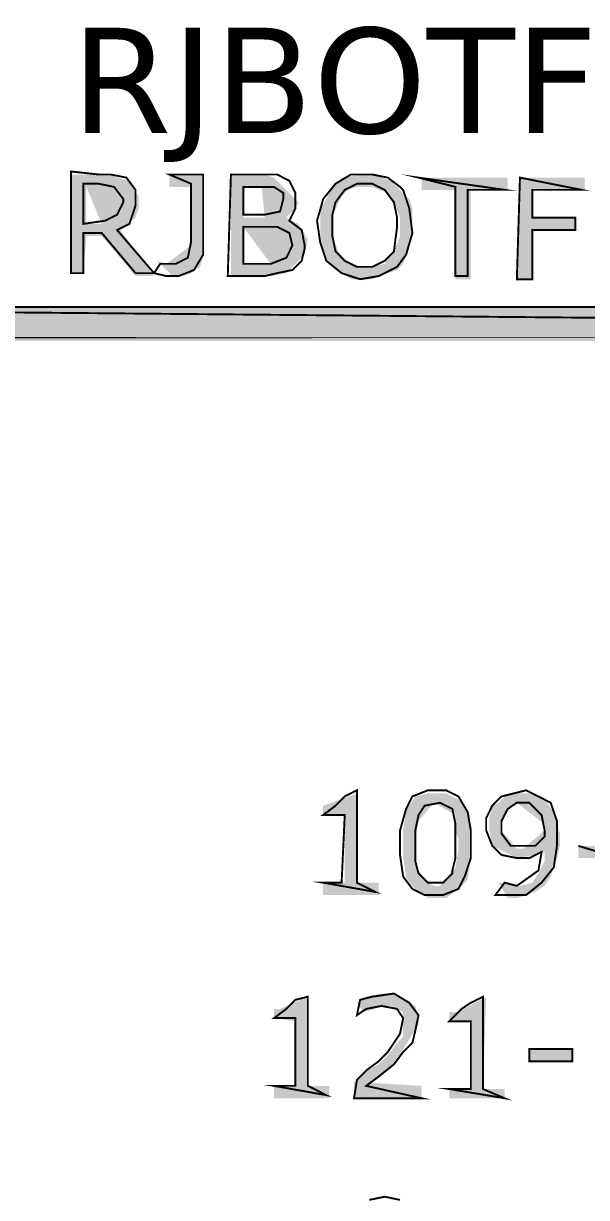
# Model space of a CAD drawing. Header units: millimetres. Extents: x 688550 to 690417, y 7458888 to 7459543.
# Drawn here: x 690288.93 to 690302.5, y 7459190.39 to 7459218.64 of the extents above; entities that cross this region are included whole.
import ezdxf
from ezdxf.enums import TextEntityAlignment as Align

# ---------------------------------------------------------------- set-up
doc = ezdxf.new("R2010")
doc.units = ezdxf.units.MM
doc.header["$LTSCALE"] = 3
doc.header["$MEASUREMENT"] = 0
doc.layers.add('H', color=7, linetype='Continuous')
doc.layers.add('P', color=7, linetype='Continuous')
doc.layers.add('Texto_Cabos', color=1, linetype='Continuous', lineweight=20)
doc.styles.add('siredit', font='verdana.ttf')

msp = doc.modelspace()

# ---------------------------------------------------------------- hatches: boundary and pattern name
at = {"layer": 'H', "linetype": 'Continuous'}
for color, points in [(256, [(690291.635, 7459212.562), (690290.821, 7459213.524), (690290.451, 7459213.524), (690290.451, 7459213.818), (690290.821, 7459213.818), (690290.451, 7459214.708), (690290.451, 7459213.818), (690290.451, 7459213.524), (690290.375, 7459212.633), (690290.081, 7459212.633), (690290.081, 7459215.006), (690290.749, 7459215.006), (690291.043, 7459215.006), (690291.19, 7459214.931), (690291.488, 7459214.855), (690291.711, 7459214.485), (690291.711, 7459214.191), (690291.635, 7459213.969), (690291.266, 7459213.671), (690292.081, 7459212.562), (690291.635, 7459212.562)]), (256, [(690292.748, 7459212.562), (690292.526, 7459212.562), (690292.156, 7459212.931), (690292.379, 7459212.856), (690292.971, 7459213.301), (690292.971, 7459214.708), (690292.45, 7459214.708), (690292.45, 7459215.006), (690293.265, 7459215.006), (690293.265, 7459213.225), (690293.265, 7459213.078), (690293.194, 7459212.784), (690292.971, 7459212.633), (690292.748, 7459212.562)]), (256, [(690294.748, 7459212.562), (690293.933, 7459212.562), (690293.933, 7459215.006), (690294.748, 7459215.006), (690294.672, 7459214.708), (690294.231, 7459214.708), (690294.231, 7459213.969), (690294.748, 7459213.969), (690294.672, 7459214.708), (690294.748, 7459215.006), (690294.97, 7459214.931), (690295.562, 7459214.338), (690295.487, 7459214.191), (690295.268, 7459213.969), (690295.562, 7459213.818), (690295.785, 7459213.448), (690295.709, 7459213.078), (690295.268, 7459212.633), (690294.895, 7459212.562), (690294.895, 7459212.856), (690294.231, 7459213.746), (690294.231, 7459212.856), (690294.895, 7459212.856), (690294.895, 7459212.562), (690294.748, 7459212.562)]), (256, [(690297.045, 7459212.486), (690296.822, 7459212.486), (690296.6, 7459212.633), (690296.453, 7459212.709), (690296.155, 7459213.078), (690296.083, 7459213.599), (690296.083, 7459213.893), (690296.083, 7459214.191), (690296.23, 7459214.414), (690296.302, 7459214.561), (690296.6, 7459214.931), (690297.045, 7459215.006), (690297.339, 7459215.006), (690297.339, 7459214.708), (690296.969, 7459214.708), (690296.747, 7459214.637), (690296.6, 7459214.485), (690296.524, 7459214.338), (690296.377, 7459213.969), (690296.377, 7459213.524), (690296.524, 7459213.154), (690296.6, 7459213.003), (690296.747, 7459212.856), (690296.969, 7459212.784), (690297.339, 7459212.784), (690297.637, 7459212.856), (690297.713, 7459213.003), (690297.86, 7459213.154), (690298.007, 7459213.524), (690298.007, 7459213.746), (690298.007, 7459213.969), (690297.86, 7459214.338), (690297.784, 7459214.485), (690297.713, 7459214.561), (690297.339, 7459214.708), (690297.339, 7459215.006), (690297.562, 7459214.931), (690297.784, 7459214.855), (690297.935, 7459214.708), (690298.229, 7459214.414), (690298.305, 7459214.191), (690298.305, 7459213.893), (690298.305, 7459213.599), (690298.229, 7459213.301), (690298.154, 7459213.078), (690298.082, 7459212.856), (690297.935, 7459212.709), (690297.713, 7459212.633), (690297.339, 7459212.486), (690297.045, 7459212.486)]), (256, [(690299.342, 7459212.486), (690299.342, 7459214.637), (690298.528, 7459214.637), (690298.528, 7459214.931), (690300.602, 7459214.931), (690300.602, 7459214.637), (690299.712, 7459214.637), (690299.712, 7459212.486), (690299.342, 7459212.486)]), (256, [(690300.821, 7459212.486), (690300.896, 7459214.931), (690302.455, 7459214.931), (690302.455, 7459214.637), (690301.195, 7459214.637), (690301.195, 7459213.969), (690302.232, 7459213.969), (690302.232, 7459213.671), (690301.195, 7459213.671), (690301.195, 7459212.486), (690300.821, 7459212.486)]), (256, [(690355.274, 7459211.004), (690274.373, 7459211.818), (690355.274, 7459211.818), (690355.274, 7459211.004)]), (5, [(690274.373, 7459211.004), (690274.373, 7459211.818), (690355.274, 7459211.004), (690274.373, 7459211.004)]), (256, [(690297.49, 7459197.669), (690296.155, 7459197.669), (690296.155, 7459197.967), (690296.675, 7459197.967), (690296.675, 7459199.596), (690296.155, 7459199.596), (690296.155, 7459199.819), (690296.969, 7459200.113), (690296.969, 7459197.967), (690297.49, 7459197.967), (690297.49, 7459197.669)]), (256, [(690298.675, 7459197.597), (690298.376, 7459197.816), (690298.229, 7459197.967), (690298.154, 7459198.114), (690298.082, 7459198.559), (690298.082, 7459199.227), (690298.154, 7459199.743), (690298.229, 7459199.819), (690298.376, 7459200.042), (690298.675, 7459200.113), (690298.822, 7459199.89), (690298.452, 7459199.449), (690298.376, 7459199.004), (690298.376, 7459198.782), (690298.376, 7459198.559), (690298.452, 7459198.261), (690298.675, 7459197.967), (690298.822, 7459197.891), (690298.969, 7459197.891), (690299.342, 7459198.336), (690299.414, 7459198.782), (690299.414, 7459199.004), (690299.342, 7459199.227), (690299.342, 7459199.596), (690298.822, 7459199.89), (690298.675, 7459200.113), (690299.12, 7459200.113), (690299.414, 7459199.966), (690299.565, 7459199.819), (690299.636, 7459199.668), (690299.712, 7459199.227), (690299.712, 7459198.559), (690299.636, 7459198.038), (690299.414, 7459197.816), (690299.12, 7459197.597), (690298.675, 7459197.597)]), (256, [(690300.602, 7459197.597), (690300.38, 7459197.967), (690300.896, 7459197.891), (690301.195, 7459197.967), (690301.342, 7459198.189), (690301.489, 7459198.483), (690301.489, 7459198.706), (690301.266, 7459198.635), (690300.821, 7459198.559), (690300.229, 7459198.853), (690300.157, 7459199.227), (690300.157, 7459199.521), (690300.229, 7459199.819), (690300.38, 7459199.89), (690300.527, 7459200.042), (690300.821, 7459200.113), (690300.821, 7459199.89), (690300.674, 7459199.819), (690300.451, 7459199.449), (690300.451, 7459199.227), (690300.821, 7459198.782), (690300.972, 7459198.782), (690301.489, 7459199.227), (690301.489, 7459199.374), (690300.821, 7459199.89), (690300.821, 7459200.113), (690301.043, 7459200.113), (690301.195, 7459200.113), (690301.417, 7459200.042), (690301.489, 7459199.966), (690301.711, 7459199.668), (690301.858, 7459199.151), (690301.858, 7459198.853), (690301.787, 7459198.559), (690301.636, 7459198.114), (690301.489, 7459197.891), (690301.266, 7459197.744), (690300.821, 7459197.597), (690300.602, 7459197.597)]), (256, [(690303.341, 7459198.559), (690302.303, 7459198.559), (690302.303, 7459198.853), (690303.341, 7459198.853), (690303.341, 7459198.559)]), (256, [(690298.528, 7459192.78), (690296.898, 7459192.78), (690296.898, 7459193.149), (690297.121, 7459193.372), (690297.339, 7459193.519), (690297.49, 7459193.595), (690297.713, 7459193.817), (690297.935, 7459194.115), (690298.082, 7459194.262), (690298.082, 7459194.485), (690298.082, 7459194.632), (690298.082, 7459194.855), (690297.784, 7459195.002), (690297.562, 7459195.002), (690297.415, 7459194.93), (690297.121, 7459194.855), (690296.969, 7459195.077), (690297.192, 7459195.224), (690297.562, 7459195.3), (690297.86, 7459195.3), (690298.154, 7459195.149), (690298.376, 7459195.002), (690298.452, 7459194.708), (690298.452, 7459194.556), (690297.86, 7459193.595), (690297.713, 7459193.448), (690297.339, 7459193.149), (690298.528, 7459193.078), (690298.528, 7459192.78)]), (256, [(690296.302, 7459192.78), (690294.97, 7459192.78), (690294.97, 7459193.078), (690295.487, 7459193.078), (690295.487, 7459194.632), (690294.97, 7459194.708), (690294.97, 7459194.93), (690295.117, 7459194.93), (690295.785, 7459195.224), (690295.785, 7459193.078), (690296.302, 7459193.078), (690296.302, 7459192.78)]), (256, [(690300.527, 7459192.78), (690299.191, 7459192.78), (690299.191, 7459193.002), (690299.712, 7459193.002), (690299.712, 7459194.632), (690299.191, 7459194.632), (690299.191, 7459194.855), (690299.414, 7459194.855), (690300.082, 7459195.224), (690300.006, 7459193.002), (690300.527, 7459193.002), (690300.527, 7459192.78)]), (256, [(690302.156, 7459193.67), (690301.119, 7459193.67), (690301.119, 7459193.964), (690302.156, 7459193.964), (690302.156, 7459193.67)])]:
    msp.add_hatch(color=color, dxfattribs=at).paths.add_polyline_path(points)

# ---------------------------------------------------------------- linework, layer by layer
at = {"layer": 'P', "const_width": 0.0462}
for points in [[(690292.081, 7459212.633), (690291.19, 7459213.671), (690291.488, 7459213.818), (690291.635, 7459214.263), (690291.635, 7459214.637), (690291.413, 7459214.931), (690291.043, 7459215.006), (690290.749, 7459215.006), (690290.081, 7459215.078), (690290.081, 7459212.633), (690290.375, 7459212.633), (690290.375, 7459213.599), (690290.821, 7459213.599), (690291.635, 7459212.633), (690292.081, 7459212.633), (690292.081, 7459212.633)], [(690291.341, 7459214.338), (690291.19, 7459214.04), (690290.896, 7459213.893), (690290.375, 7459213.818), (690290.375, 7459214.784), (690290.749, 7459214.784), (690291.119, 7459214.708), (690291.341, 7459214.414), (690291.341, 7459214.338), (690291.341, 7459214.338)], [(690293.265, 7459213.225), (690293.265, 7459215.006), (690292.45, 7459215.006), (690292.971, 7459214.784), (690292.971, 7459213.377), (690292.895, 7459213.003), (690292.601, 7459212.856), (690292.228, 7459212.856), (690292.081, 7459212.633), (690292.379, 7459212.562), (690292.673, 7459212.562), (690293.042, 7459212.709), (690293.265, 7459213.078), (690293.265, 7459213.225), (690293.265, 7459213.225)], [(690295.709, 7459213.301), (690295.638, 7459213.671), (690295.34, 7459213.893), (690295.487, 7459214.191), (690295.487, 7459214.561), (690295.34, 7459214.855), (690295.046, 7459215.006), (690294.601, 7459215.006), (690293.933, 7459215.006), (690293.857, 7459212.562), (690294.748, 7459212.562), (690295.046, 7459212.633), (690295.415, 7459212.709), (690295.638, 7459212.931), (690295.709, 7459213.225), (690295.709, 7459213.301), (690295.709, 7459213.301)], [(690298.007, 7459214.708), (690297.713, 7459214.931), (690297.339, 7459215.006), (690296.822, 7459215.006), (690296.453, 7459214.784), (690296.155, 7459214.414), (690296.008, 7459213.893), (690296.083, 7459213.377), (690296.23, 7459212.931), (690296.6, 7459212.633), (690297.045, 7459212.486), (690297.49, 7459212.562), (690297.935, 7459212.784), (690298.154, 7459213.078), (690298.305, 7459213.599), (690298.229, 7459214.191), (690298.082, 7459214.637), (690298.007, 7459214.708), (690298.007, 7459214.708)], [(690297.935, 7459213.746), (690297.86, 7459213.154), (690297.637, 7459212.931), (690297.339, 7459212.784), (690296.969, 7459212.784), (690296.675, 7459212.931), (690296.453, 7459213.154), (690296.377, 7459213.524), (690296.377, 7459214.04), (690296.453, 7459214.338), (690296.675, 7459214.637), (690296.969, 7459214.784), (690297.339, 7459214.784), (690297.637, 7459214.637), (690297.86, 7459214.338), (690297.935, 7459213.969), (690297.935, 7459213.746), (690297.935, 7459213.746)], [(690300.527, 7459214.637), (690298.452, 7459214.931), (690299.342, 7459214.708), (690299.342, 7459212.562), (690299.636, 7459212.562), (690299.636, 7459214.637), (690300.527, 7459214.637), (690300.527, 7459214.637)], [(690302.379, 7459214.637), (690300.896, 7459214.931), (690300.821, 7459212.486), (690301.195, 7459212.486), (690301.195, 7459213.671), (690302.232, 7459213.671), (690302.232, 7459213.969), (690301.195, 7459213.969), (690301.195, 7459214.637), (690302.379, 7459214.637), (690302.379, 7459214.637)], [(690295.193, 7459214.414), (690295.117, 7459214.116), (690294.748, 7459214.04), (690294.231, 7459214.04), (690294.231, 7459214.708), (690294.601, 7459214.708), (690294.97, 7459214.708), (690295.193, 7459214.561), (690295.193, 7459214.414), (690295.193, 7459214.414)], [(690295.415, 7459213.301), (690295.268, 7459213.003), (690294.895, 7459212.856), (690294.231, 7459212.856), (690294.231, 7459213.746), (690294.748, 7459213.746), (690295.046, 7459213.746), (690295.34, 7459213.599), (690295.415, 7459213.301), (690295.415, 7459213.301)], [(690355.274, 7459211.079), (690355.274, 7459211.818), (690274.373, 7459211.818), (690355.274, 7459211.079), (690355.274, 7459211.079)], [(690297.415, 7459197.744), (690296.969, 7459197.967), (690296.969, 7459200.189), (690296.675, 7459200.042), (690296.453, 7459199.819), (690296.155, 7459199.596), (690296.675, 7459199.596), (690296.6, 7459197.967), (690296.155, 7459197.967), (690297.415, 7459197.744), (690297.415, 7459197.744)], [(690299.712, 7459198.929), (690299.712, 7459199.227), (690299.636, 7459199.668), (690299.414, 7459200.042), (690299.12, 7459200.189), (690298.675, 7459200.189), (690298.305, 7459200.042), (690298.154, 7459199.743), (690298.007, 7459199.227), (690298.007, 7459198.929), (690298.007, 7459198.635), (690298.082, 7459198.114), (690298.305, 7459197.816), (690298.599, 7459197.669), (690299.044, 7459197.669), (690299.414, 7459197.816), (690299.565, 7459198.114), (690299.712, 7459198.559), (690299.712, 7459198.929), (690299.712, 7459198.929)], [(690301.787, 7459199.004), (690301.787, 7459199.449), (690301.636, 7459199.89), (690301.342, 7459200.042), (690301.043, 7459200.189), (690300.451, 7459200.042), (690300.229, 7459199.819), (690300.082, 7459199.521), (690300.082, 7459199.227), (690300.229, 7459198.853), (690300.451, 7459198.635), (690300.821, 7459198.559), (690301.119, 7459198.559), (690301.417, 7459198.706), (690301.342, 7459198.261), (690300.821, 7459197.891), (690300.527, 7459197.967), (690300.304, 7459197.669), (690300.602, 7459197.669), (690301.043, 7459197.669), (690301.417, 7459197.967), (690301.711, 7459198.336), (690301.787, 7459198.853), (690301.787, 7459199.004), (690301.787, 7459199.004)], [(690299.267, 7459198.189), (690299.044, 7459197.967), (690298.675, 7459197.967), (690298.452, 7459198.189), (690298.376, 7459198.483), (690298.376, 7459198.782), (690298.376, 7459199.227), (690298.452, 7459199.596), (690298.599, 7459199.819), (690298.969, 7459199.89), (690299.267, 7459199.743), (690299.342, 7459199.374), (690299.342, 7459199.004), (690299.342, 7459198.559), (690299.267, 7459198.261), (690299.267, 7459198.189), (690299.267, 7459198.189)], [(690301.489, 7459199.076), (690301.266, 7459198.853), (690300.972, 7459198.853), (690300.674, 7459198.853), (690300.451, 7459199.151), (690300.451, 7459199.449), (690300.602, 7459199.743), (690300.821, 7459199.89), (690301.119, 7459199.89), (690301.417, 7459199.596), (690301.489, 7459199.227), (690301.489, 7459199.076), (690301.489, 7459199.076)], [(690303.269, 7459198.559), (690302.303, 7459198.853), (690303.269, 7459198.559), (690303.269, 7459198.559)], [(690298.528, 7459192.78), (690297.192, 7459193.078), (690297.49, 7459193.301), (690297.86, 7459193.595), (690298.082, 7459193.893), (690298.305, 7459194.115), (690298.376, 7459194.409), (690298.452, 7459194.779), (690298.229, 7459195.077), (690297.86, 7459195.3), (690297.339, 7459195.224), (690297.045, 7459195.149), (690296.969, 7459194.779), (690297.192, 7459194.93), (690297.562, 7459195.002), (690297.935, 7459194.93), (690298.082, 7459194.708), (690298.007, 7459194.334), (690297.713, 7459193.893), (690297.49, 7459193.67), (690297.192, 7459193.448), (690296.969, 7459193.225), (690296.898, 7459192.78), (690298.528, 7459192.78), (690298.528, 7459192.78)], [(690296.23, 7459192.855), (690295.785, 7459193.078), (690295.785, 7459195.224), (690295.487, 7459195.149), (690295.268, 7459194.93), (690294.97, 7459194.708), (690295.487, 7459194.708), (690295.487, 7459193.078), (690294.97, 7459193.078), (690296.23, 7459192.855), (690296.23, 7459192.855)], [(690300.527, 7459192.78), (690300.006, 7459193.002), (690300.006, 7459195.224), (690299.712, 7459195.077), (690299.489, 7459194.93), (690299.191, 7459194.632), (690299.712, 7459194.632), (690299.712, 7459193.002), (690299.191, 7459193.002), (690300.527, 7459192.78), (690300.527, 7459192.78)], [(690302.156, 7459193.67), (690302.156, 7459193.964), (690301.119, 7459193.964), (690301.119, 7459193.67), (690302.156, 7459193.67), (690302.156, 7459193.67)], [(690298.007, 7459190.335), (690297.637, 7459190.411), (690297.268, 7459190.335)]]:
    msp.add_lwpolyline(points, dxfattribs=at)
at = {"layer": 'P', "color": 5, "const_width": 0.0462}
msp.add_lwpolyline([(690355.274, 7459211.079), (690274.373, 7459211.818), (690274.373, 7459211.079), (690355.274, 7459211.079), (690355.274, 7459211.079)], dxfattribs=at)

# ---------------------------------------------------------------- texts
at = {"layer": 'Texto_Cabos', "linetype": 'Continuous', "style": 'siredit'}
msp.add_text('RJBOTF-3CEOS-47 (105-108)', height=2.535, dxfattribs=at).set_placement((690314.961, 7459217.269), align=Align.MIDDLE_CENTER)

doc.saveas('drawing.dxf')
